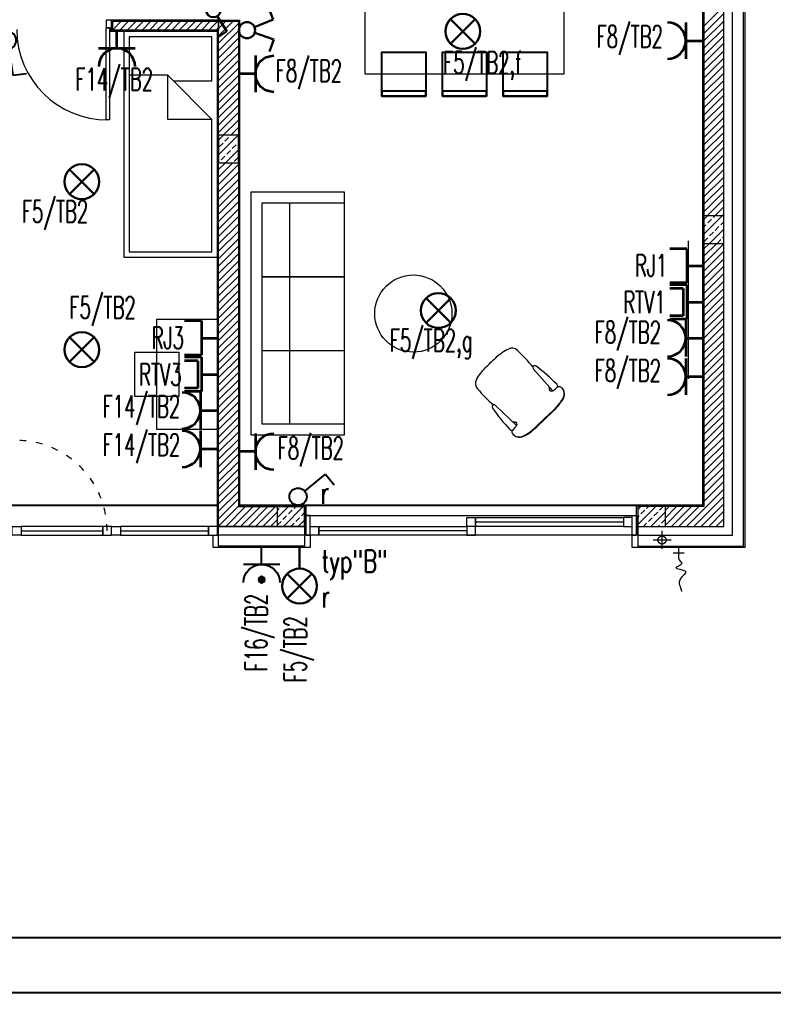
# Model space of a CAD drawing. Header units: millimetres. Extents: x 1780 to 154263, y -7240 to 17216.
# Drawn here: x 116499 to 117183, y 2437 to 3320 of the extents above; entities that cross this region are included whole.
import ezdxf

# ---------------------------------------------------------------- set-up
doc = ezdxf.new("R2010")
doc.units = ezdxf.units.MM
doc.linetypes.add('ACAD_ISO03W100', pattern=[30, 12, -18])
for name, color, linetype, lineweight in [('2d_SX_aranżacja niedrukowana', 191, 'Continuous', 5), ('2d_SX_gruba przekroje', 90, 'Continuous', 20), ('2d_SX_instalacje - kanalizacja opadowa', 130, 'Continuous', 5), ('2d_SX_instalacje szkic - woda', 140, 'Continuous', 5), ('2d_SX_stolarka drzwiowa', 211, 'Continuous', 5), ('2d_SX_stolarka okienna', 5, 'Continuous', 5), ('2d_SX_stolarka okznaczenia', 251, 'Continuous', 5), ('2d_SX_szraf', 251, 'Continuous', 0), ('2d_SX_warstwy', 181, 'Continuous', 9)]:
    doc.layers.add(name, color=color, linetype=linetype, lineweight=lineweight)
doc.layers.add('2d_SX_powierzchnia', color=251, linetype='Continuous', plot=False)
doc.layers.add('2d_SX_rewizja 18 września', color=210, linetype='Continuous')
doc.layers.add('60 instalacje elektryka', color=10, linetype='Continuous')
doc.styles.add('OPIS', font='simplex.shx', dxfattribs={"width": 0.7, "height": 4})
doc.linetypes.add('ZIGZAG', pattern='A,0.00254,-5.08,[131,ltypeshp.shx,S=5.08,R=0,X=-5.08,Y=0],-10.16,[131,ltypeshp.shx,S=5.08,R=180,X=5.08,Y=0],-5.08', length=20.32254)

# ---------------------------------------------------------------- blocks, each defined once
blk = doc.blocks.new('PDKLD B2')
at = {"color": 8}
for points in [[(109193.74, -13036.04), (109193.74, -12996.04), (109233.74, -12996.04), (109233.74, -13036.04)], [(109248.74, -13036.04), (109248.74, -12996.04), (109288.74, -12996.04), (109288.74, -13036.04)], [(109303.74, -13036.04), (109303.74, -12996.04), (109343.74, -12996.04), (109343.74, -13036.04)], [(109233.74, -13036.04), (109233.74, -13031.59), (109193.74, -13031.59), (109193.74, -13036.04), (109193.74, -13036.04)], [(109288.74, -13036.04), (109288.74, -13031.59), (109248.74, -13031.59), (109248.74, -13036.04), (109248.74, -13036.04)], [(109343.74, -13036.04), (109343.74, -13031.59), (109303.74, -13031.59), (109303.74, -13036.04), (109303.74, -13036.04)]]:
    blk.add_lwpolyline(points, close=True, dxfattribs=at)
at = {"layer": '2d_SX_aranżacja niedrukowana', "color": 8}
for p, q in [((109178.74, -13016.04), (109178.74, -12936.04)), ((109358.74, -12936.04), (109358.74, -13016.04)), ((109044.88, -12977.1), (108959.88, -12977.1)), ((108959.88, -12977.1), (108959.88, -13182.1)), ((109044.88, -13182.1), (109044.88, -12977.1)), ((109039.88, -12982.1), (108964.88, -12982.1)), ((108964.88, -12982.1), (108964.88, -13017.1)), ((109039.88, -13022.1), (109039.88, -12982.1)), ((108999.88, -13017.1), (108964.88, -13017.1)), ((108964.88, -13017.1), (108964.88, -13177.1)), ((108999.88, -13057.1), (108999.88, -13017.1)), ((109039.88, -13057.1), (108999.88, -13017.1)), ((109358.74, -13016.04), (109178.74, -13016.04)), ((109004.88, -13022.1), (109039.88, -13022.1)), ((109039.88, -13057.1), (108999.88, -13057.1)), ((109039.88, -13177.1), (109039.88, -13057.1)), ((109075.13, -13123.13), (109075.13, -13343.13)), ((109160.13, -13123.13), (109075.13, -13123.13)), ((109160.13, -13343.13), (109160.13, -13123.13)), ((109085.13, -13133.13), (109085.13, -13199.8)), ((109160.13, -13133.13), (109085.13, -13133.13)), ((109085.13, -13133.13), (109085.13, -13333.13)), ((109160.13, -13133.13), (109085.13, -13133.13)), ((109160.13, -13133.13), (109110.13, -13133.13)), ((109110.13, -13133.13), (109110.13, -13333.13)), ((109160.13, -13199.8), (109160.13, -13133.13)), ((109160.13, -13333.13), (109160.13, -13133.13)), ((109471.95, -13292.14), (109471.95, -13167.25)), ((108964.88, -13177.1), (109039.88, -13177.1)), ((108959.88, -13182.1), (109044.88, -13182.1)), ((109085.13, -13199.8), (109160.13, -13199.8)), ((109085.13, -13199.8), (109085.13, -13266.47)), ((109160.13, -13199.8), (109085.13, -13199.8)), ((109160.13, -13266.47), (109160.13, -13199.8)), ((108989.88, -13338.23), (108989.88, -13238.23)), ((108989.88, -13238.23), (109044.88, -13238.23)), ((109044.88, -13238.23), (109044.88, -13338.23)), ((108969.88, -13268.23), (109009.88, -13268.23)), ((108969.88, -13308.23), (108969.88, -13268.23)), ((109009.88, -13268.23), (109009.88, -13308.23)), ((109085.13, -13266.47), (109160.13, -13266.47)), ((109009.88, -13308.23), (108969.88, -13308.23)), ((109044.88, -13338.23), (108989.88, -13338.23)), ((109085.13, -13333.13), (109160.13, -13333.13)), ((109075.13, -13343.13), (109160.13, -13343.13))]:
    blk.add_line(p, q, dxfattribs=at)
at = {"layer": '2d_SX_aranżacja niedrukowana', "color": 8, "ltscale": 5}
for p, q in [((109292.99, -13277.13), (109292.2, -13277.89)), ((109292.2, -13277.89), (109292.99, -13277.13)), ((109348.74, -13303.22), (109331.3, -13283.43)), ((109315.94, -13334.68), (109296.89, -13316.43)), ((109348.84, -13321.22), (109341.38, -13328.38)), ((109349.16, -13321.56), (109341.71, -13328.71)), ((109333.92, -13335.53), (109341.38, -13328.38)), ((109334.25, -13335.87), (109341.71, -13328.71))]:
    blk.add_line(p, q, dxfattribs=at)
at = {"layer": '2d_SX_aranżacja niedrukowana', "color": 8}
blk.add_circle((109222.4, -13233.13), 35, dxfattribs=at)
at = {"layer": '2d_SX_aranżacja niedrukowana', "color": 8, "ltscale": 5}
for centre, radius, start, end in [((109311.93, -13271.4), 7, 44.40269, 118.7173), ((109180.73, -13406.56), 195.37, 39.75884, 45.80062), ((109332.75, -13282.17), 1.92, 124.6314, 220.95985), ((109333.03, -13283.38), 3.1, 115.20371, 116.19909), ((109332.56, -13282.38), 2, 53.0525, 115.20371), ((109238.59, -13407.31), 158.33, 44.03137, 53.0525), ((109285.68, -13296.57), 7, 148.88842, 223.20303), ((109426.21, -13171.13), 195.37, 221.80509, 227.84688), ((109346.84, -13302.38), 7.57, 23.05796, 42.45133), ((109295.8, -13317.64), 2, 152.40201, 214.55321), ((109295.58, -13317.82), 1.92, 46.64586, 142.97432), ((109424.54, -13228.98), 158.33, 214.55321, 223.57435), ((109315.18, -13332.74), 7.57, 225.15438, 244.54775)]:
    blk.add_arc(centre, radius, start, end, dxfattribs=at)
for points, knots in [([(109308.56, -13265.26), (109306.52, -13266.37), (109300.84, -13269.64), (109296.07, -13274.19), (109292.99, -13277.13)], [23.240302, 23.240302, 23.240302, 23.240302, 92.790579, 219.761328, 219.761328, 219.761328, 219.761328]), ([(109279.69, -13292.95), (109280.89, -13290.96), (109284.39, -13285.42), (109289.14, -13280.84), (109292.2, -13277.89)], [23.240302, 23.240302, 23.240302, 23.240302, 92.790579, 219.761328, 219.761328, 219.761328, 219.761328]), ([(109344.87, -13298.9), (109345.58, -13299.69), (109345.4, -13301.23), (109345.45, -13302.67), (109348.2, -13303.79), (109350.91, -13301.88), (109352.47, -13299.69), (109356.06, -13298.69), (109360.12, -13304.75), (109357.2, -13312.08), (109353, -13316.8), (109348.84, -13321.22)], [35.547652, 35.547652, 35.547652, 35.547652, 49.00023, 66.309288, 85.229526, 111.193115, 163.953793, 196.697447, 241.054968, 281.448437, 328.775439, 328.775439, 328.775439, 328.775439]), ([(109345.19, -13299.24), (109345.9, -13300.03), (109345.74, -13301.47), (109345.76, -13302.34), (109346.02, -13302.72)], [35.547652, 35.547652, 35.547652, 35.547652, 49.00023, 64.270287, 64.270287, 64.270287, 64.270287]), ([(109356.97, -13300.57), (109358.07, -13301.63), (109360.25, -13305.57), (109357.52, -13312.42), (109353.33, -13317.14), (109349.16, -13321.56)], [205.467781, 205.467781, 205.467781, 205.467781, 241.054968, 281.448437, 328.775439, 328.775439, 328.775439, 328.775439]), ([(109311.78, -13330.63), (109312.55, -13331.37), (109314.1, -13331.26), (109315.52, -13331.37), (109316.53, -13334.16), (109314.51, -13336.79), (109312.26, -13338.26), (109311.11, -13341.8), (109316.99, -13346.11), (109324.44, -13343.5), (109329.33, -13339.5), (109333.92, -13335.53)], [35.547652, 35.547652, 35.547652, 35.547652, 49.00023, 66.309288, 85.229526, 111.193115, 163.953793, 196.697447, 241.054968, 281.448437, 328.775439, 328.775439, 328.775439, 328.775439]), ([(109312.11, -13330.96), (109312.87, -13331.71), (109314.32, -13331.6), (109315.19, -13331.66), (109315.55, -13331.93)], [35.547652, 35.547652, 35.547652, 35.547652, 49.00023, 64.270287, 64.270287, 64.270287, 64.270287]), ([(109312.95, -13342.79), (109313.96, -13343.93), (109317.81, -13346.27), (109324.76, -13343.84), (109329.66, -13339.84), (109334.25, -13335.87)], [205.467781, 205.467781, 205.467781, 205.467781, 241.054968, 281.448437, 328.775439, 328.775439, 328.775439, 328.775439])]:
    blk.add_open_spline(points, degree=3, knots=knots, dxfattribs=at)
at = {"layer": '2d_SX_gruba przekroje', "color": 8}
for p, q in [((109522.88, -12637.1), (109522.88, -13445.1)), ((109484.88, -13407.1), (109484.88, -12867.1)), ((109044.88, -12967.1), (108948.88, -12967.1)), ((108948.88, -12967.1), (108948.88, -12977.1)), ((109044.88, -12967.1), (109064.88, -12967.1)), ((109064.88, -12967.1), (109064.88, -13407.1)), ((108948.88, -12977.1), (109044.88, -12977.1)), ((109044.88, -13407.1), (109044.88, -12977.1)), ((109044.88, -13434.1), (109044.88, -13407.1)), ((109064.88, -13407.1), (109124.88, -13407.1)), ((109124.88, -13407.1), (109124.88, -13434.1)), ((109424.88, -13434.1), (109424.88, -13407.1)), ((109424.88, -13407.1), (109484.88, -13407.1)), ((109040.88, -13445.1), (109040.88, -13434.1)), ((109040.88, -13434.1), (109044.88, -13434.1)), ((109124.88, -13434.1), (109124.88, -13434.1)), ((109124.88, -13434.1), (109128.88, -13434.1)), ((109128.88, -13434.1), (109128.88, -13445.1)), ((109420.88, -13445.1), (109420.88, -13434.1)), ((109420.88, -13434.1), (109424.88, -13434.1)), ((109044.88, -13445.1), (109040.88, -13445.1)), ((109124.88, -13445.1), (109044.88, -13445.1)), ((109128.88, -13445.1), (109124.88, -13445.1)), ((109424.88, -13445.1), (109420.88, -13445.1)), ((109522.88, -13445.1), (109424.88, -13445.1))]:
    blk.add_line(p, q, dxfattribs=at)
at = {"layer": '2d_SX_instalacje - kanalizacja opadowa', "color": 8}
for p, q in [((109447.88, -13446.52), (109447.88, -13430.18)), ((109439.71, -13438.35), (109456.04, -13438.35))]:
    blk.add_line(p, q, dxfattribs=at)
blk.add_circle((109447.88, -13438.35), 3.75, dxfattribs=at)
at = {"layer": '2d_SX_instalacje szkic - woda', "color": 8}
for p, q in [((109462.88, -13445.1), (109462.88, -13455.1)), ((109457.88, -13450.1), (109467.88, -13450.1))]:
    blk.add_line(p, q, dxfattribs=at)
at = {"layer": '2d_SX_instalacje szkic - woda', "color": 8, "start_tangent": (-0.020138, -0.999797), "end_tangent": (0.22984, -0.973228)}
blk.add_spline([(109462.88, -13455.1), (109465.94, -13459.48), (109460.43, -13463.47), (109469.11, -13466.77), (109464.56, -13473.38), (109465.53, -13485.08)], degree=3, dxfattribs=at)
at = {"layer": '2d_SX_powierzchnia', "color": 8}
for p, q in [((109484.88, -12867.1), (109484.88, -13407.1)), ((109044.88, -12977.1), (109044.88, -13407.1)), ((109044.88, -13407.1), (108858.88, -13407.1)), ((109484.88, -13407.1), (109064.88, -13407.1))]:
    blk.add_line(p, q, dxfattribs=at)
at = {"layer": '2d_SX_stolarka drzwiowa', "color": 8}
for p, q in [((108948.88, -12967.1), (108943.88, -12967.1)), ((108943.88, -12967.1), (108943.88, -12973.6)), ((108948.88, -12977.1), (108948.88, -12967.1)), ((108943.88, -12973.6), (108947.38, -12973.6)), ((108943.88, -13057.6), (108943.88, -12974.1)), ((108943.88, -12974.1), (108946.88, -12974.1)), ((108946.88, -12974.1), (108946.88, -13057.6)), ((108947.38, -12973.6), (108947.38, -12977.1)), ((108947.38, -12977.1), (108948.88, -12977.1)), ((108946.88, -13057.6), (108943.88, -13057.6))]:
    blk.add_line(p, q, dxfattribs=at)
at = {"layer": '2d_SX_stolarka okienna', "color": 8}
for p, q in [((109124.88, -13416.1), (109124.88, -13434.1)), ((109128.88, -13416.1), (109124.88, -13416.1)), ((109124.88, -13416.1), (109424.88, -13416.1)), ((109124.88, -13434.1), (109124.88, -13416.1)), ((109128.88, -13434.1), (109128.88, -13416.1)), ((109270.88, -13418.1), (109278.88, -13418.1)), ((109270.88, -13426.1), (109270.88, -13418.1)), ((109270.88, -13418.1), (109270.88, -13418.1)), ((109278.88, -13418.1), (109278.88, -13426.1)), ((109278.88, -13426.1), (109278.88, -13418.1)), ((109278.88, -13418.1), (109412.88, -13418.1)), ((109420.88, -13418.1), (109412.88, -13418.1)), ((109412.88, -13418.1), (109412.88, -13426.1)), ((109412.88, -13418.1), (109412.88, -13426.1)), ((109420.88, -13434.1), (109420.88, -13416.1)), ((109420.88, -13416.1), (109424.88, -13416.1)), ((109420.88, -13426.1), (109420.88, -13418.1)), ((109420.88, -13418.1), (109420.88, -13418.1)), ((109424.88, -13416.1), (109424.88, -13434.1)), ((109424.88, -13416.1), (109424.88, -13434.1)), ((109128.88, -13426.1), (109136.88, -13426.1)), ((109128.88, -13434.1), (109128.88, -13426.1)), ((109128.88, -13426.1), (109128.88, -13426.1)), ((109136.88, -13426.1), (109136.88, -13434.1)), ((109136.88, -13434.1), (109136.88, -13426.1)), ((109136.88, -13426.1), (109270.88, -13426.1)), ((109278.88, -13426.1), (109270.88, -13426.1)), ((109270.88, -13426.1), (109270.88, -13434.1)), ((109270.88, -13426.1), (109270.88, -13434.1)), ((109278.88, -13426.1), (109270.88, -13426.1)), ((109412.88, -13422.1), (109278.88, -13422.1)), ((109278.88, -13434.1), (109278.88, -13426.1)), ((109278.88, -13426.1), (109278.88, -13426.1)), ((109412.88, -13426.1), (109278.88, -13426.1)), ((109412.88, -13426.1), (109420.88, -13426.1)), ((109124.88, -13434.1), (109128.88, -13434.1)), ((109424.88, -13434.1), (109124.88, -13434.1)), ((109136.88, -13434.1), (109128.88, -13434.1)), ((109270.88, -13430.1), (109136.88, -13430.1)), ((109270.88, -13434.1), (109136.88, -13434.1)), ((109270.88, -13434.1), (109278.88, -13434.1)), ((109424.88, -13434.1), (109420.88, -13434.1))]:
    blk.add_line(p, q, dxfattribs=at)
for points in [[(108858.88, -13426.1), (108866.88, -13426.1), (108866.88, -13434.1), (108858.88, -13434.1), (108858.88, -13426.1)], [(108866.88, -13426.1), (108866.88, -13434.1), (108940.88, -13434.1), (108940.88, -13426.1)], [(108948.88, -13426.1), (108940.88, -13426.1), (108940.88, -13434.1), (108948.88, -13434.1), (108948.88, -13426.1)], [(108948.88, -13426.1), (108956.88, -13426.1), (108956.88, -13434.1), (108948.88, -13434.1), (108948.88, -13426.1)], [(108956.88, -13426.1), (108956.88, -13434.1), (109036.88, -13434.1), (109036.88, -13426.1)], [(109044.88, -13426.1), (109036.88, -13426.1), (109036.88, -13434.1), (109044.88, -13434.1), (109044.88, -13426.1)]]:
    blk.add_lwpolyline(points, close=True, dxfattribs=at)
for points in [[(108866.88, -13430.1), (108940.88, -13430.1)], [(108956.88, -13430.1), (109036.88, -13430.1)]]:
    blk.add_lwpolyline(points, dxfattribs=at)
at = {"layer": '2d_SX_stolarka okienna', "color": 8, "linetype": 'ACAD_ISO03W100', "ltscale": 0.5}
blk.add_arc((108862.71, -13430.17), 82.07, 0.04855, 89.8832, dxfattribs=at)
at = {"layer": '2d_SX_stolarka okznaczenia', "color": 8}
blk.add_arc((108945.3, -12975.17), 82.43, 180.29754, 270.05077, dxfattribs=at)
at = {"layer": '2d_SX_szraf', "color": 8, "linetype": 'ZIGZAG'}
for p, q in [((109511.88, -13434.1), (109511.88, -12610.1)), ((109123.88, -13434.1), (109045.88, -13434.1)), ((109425.88, -13434.1), (109503.88, -13434.1)), ((109503.88, -13434.1), (109511.88, -13434.1))]:
    blk.add_line(p, q, dxfattribs=at)
at = {"layer": '2d_SX_szraf', "color": 8, "linetype": 'Continuous'}
for p, q in [((109485.88, -12972.4), (109503.88, -12954.4)), ((108949.88, -12969.06), (108950.84, -12968.1)), ((108949.88, -12975.8), (108957.58, -12968.1)), ((108956.31, -12976.1), (108964.31, -12968.1)), ((108963.05, -12976.1), (108971.05, -12968.1)), ((108969.78, -12976.1), (108977.78, -12968.1)), ((108976.52, -12976.1), (108984.52, -12968.1)), ((108983.25, -12976.1), (108991.25, -12968.1)), ((108989.99, -12976.1), (108997.99, -12968.1)), ((108996.72, -12976.1), (109004.72, -12968.1)), ((109003.46, -12976.1), (109011.46, -12968.1)), ((109010.19, -12976.1), (109018.19, -12968.1)), ((109016.93, -12976.1), (109024.93, -12968.1)), ((109023.66, -12976.1), (109031.66, -12968.1)), ((109030.4, -12976.1), (109038.4, -12968.1)), ((109037.13, -12976.1), (109045.13, -12968.1)), ((109045.88, -12974.61), (109052.39, -12968.1)), ((109045.88, -12981.35), (109059.13, -12968.1)), ((109485.88, -12979.14), (109503.88, -12961.14)), ((109485.88, -12985.87), (109503.88, -12967.87)), ((109043.87, -12976.1), (109045.88, -12974.09)), ((109045.88, -12988.08), (109063.88, -12970.08)), ((109045.88, -12994.82), (109063.88, -12976.82)), ((109485.88, -12992.61), (109503.88, -12974.61)), ((109045.88, -13001.55), (109063.88, -12983.55)), ((109485.88, -12999.34), (109503.88, -12981.34)), ((109045.88, -13008.29), (109063.88, -12990.29)), ((109485.88, -13006.08), (109503.88, -12988.08)), ((109485.88, -13012.81), (109503.88, -12994.81)), ((109045.88, -13015.02), (109063.88, -12997.02)), ((109045.88, -13021.76), (109063.88, -13003.76)), ((109485.88, -13019.55), (109503.88, -13001.55)), ((109045.88, -13028.5), (109063.88, -13010.5)), ((109485.88, -13026.28), (109503.88, -13008.28)), ((109045.88, -13035.23), (109063.88, -13017.23)), ((109485.88, -13033.02), (109503.88, -13015.02)), ((109485.88, -13039.75), (109503.88, -13021.75)), ((109045.88, -13041.97), (109063.88, -13023.97)), ((109045.88, -13048.7), (109063.88, -13030.7)), ((109485.88, -13046.49), (109503.88, -13028.49)), ((109045.88, -13055.44), (109063.88, -13037.44)), ((109485.88, -13053.22), (109503.88, -13035.22)), ((109045.88, -13062.17), (109063.88, -13044.17)), ((109485.88, -13059.96), (109503.88, -13041.96)), ((109045.88, -13068.91), (109063.88, -13050.91)), ((109485.88, -13066.69), (109503.88, -13048.69)), ((109485.88, -13073.43), (109503.88, -13055.43)), ((109050.12, -13071.4), (109063.88, -13057.64)), ((109056.86, -13071.4), (109063.88, -13064.38)), ((109485.88, -13080.16), (109503.88, -13062.16)), ((109045.88, -13075.8), (109050.28, -13071.4)), ((109045.88, -13089.27), (109063.75, -13071.4)), ((109051.58, -13076.84), (109054.95, -13073.47)), ((109056.63, -13071.78), (109057.02, -13071.4)), ((109063.59, -13071.4), (109063.88, -13071.11)), ((109485.88, -13086.9), (109503.88, -13068.9)), ((109046.53, -13081.89), (109049.89, -13078.52)), ((109058.31, -13083.57), (109061.68, -13080.2)), ((109063.36, -13078.52), (109063.88, -13078.01)), ((109485.88, -13093.63), (109503.88, -13075.63)), ((109485.88, -13100.37), (109503.88, -13082.37)), ((109048.21, -13093.67), (109051.58, -13090.31)), ((109052.22, -13096.4), (109063.88, -13084.74)), ((109053.26, -13088.62), (109056.63, -13085.25)), ((109060, -13095.36), (109063.36, -13091.99)), ((109485.88, -13107.11), (109503.88, -13089.11)), ((109045.88, -13096.01), (109046.53, -13095.36)), ((109045.88, -13102.58), (109052.06, -13096.4)), ((109045.88, -13109.32), (109058.8, -13096.4)), ((109045.88, -13116.05), (109063.88, -13098.05)), ((109485.88, -13113.84), (109503.88, -13095.84)), ((109045.88, -13122.79), (109063.88, -13104.79)), ((109485.88, -13120.58), (109503.88, -13102.58)), ((109485.88, -13127.31), (109503.88, -13109.31)), ((109045.88, -13129.52), (109063.88, -13111.52)), ((109045.88, -13136.26), (109063.88, -13118.26)), ((109485.88, -13134.05), (109503.88, -13116.05)), ((109045.88, -13142.99), (109063.88, -13124.99)), ((109485.88, -13140.78), (109503.88, -13122.78)), ((109045.88, -13149.73), (109063.88, -13131.73)), ((109488.87, -13144.53), (109503.88, -13129.52)), ((109495.6, -13144.53), (109503.88, -13136.25)), ((109045.88, -13156.46), (109063.88, -13138.46)), ((109045.88, -13163.2), (109063.88, -13145.2)), ((109485.88, -13147.68), (109489.03, -13144.53)), ((109485.88, -13161.15), (109502.5, -13144.53)), ((109494.42, -13145.87), (109495.76, -13144.53)), ((109502.34, -13144.53), (109503.88, -13142.99)), ((109045.88, -13169.93), (109063.88, -13151.93)), ((109485.88, -13154.41), (109487.68, -13152.61)), ((109489.37, -13150.92), (109492.73, -13147.55)), ((109496.1, -13157.66), (109499.47, -13154.29)), ((109501.15, -13152.61), (109503.88, -13149.88)), ((109045.88, -13176.67), (109063.88, -13158.67)), ((109490.97, -13169.53), (109503.88, -13156.62)), ((109491.05, -13162.71), (109494.42, -13159.34)), ((109045.88, -13183.4), (109063.88, -13165.4)), ((109485.88, -13174.46), (109490.81, -13169.53)), ((109485.88, -13181.19), (109497.54, -13169.53)), ((109485.88, -13187.93), (109503.88, -13169.93)), ((109486, -13167.76), (109489.37, -13164.39)), ((109497.78, -13169.44), (109501.15, -13166.08)), ((109502.84, -13164.39), (109503.88, -13163.35)), ((109045.88, -13190.14), (109063.88, -13172.14)), ((109045.88, -13196.88), (109063.88, -13178.88)), ((109485.88, -13194.66), (109503.88, -13176.66)), ((109045.88, -13203.61), (109063.88, -13185.61)), ((109485.88, -13201.4), (109503.88, -13183.4)), ((109045.88, -13210.35), (109063.88, -13192.35)), ((109485.88, -13208.13), (109503.88, -13190.13)), ((109485.88, -13214.87), (109503.88, -13196.87)), ((109045.88, -13217.08), (109063.88, -13199.08)), ((109045.88, -13223.82), (109063.88, -13205.82)), ((109485.88, -13221.6), (109503.88, -13203.6)), ((109045.88, -13230.55), (109063.88, -13212.55)), ((109485.88, -13228.34), (109503.88, -13210.34)), ((109045.88, -13237.29), (109063.88, -13219.29)), ((109485.88, -13235.07), (109503.88, -13217.07)), ((109485.88, -13241.81), (109503.88, -13223.81)), ((109045.88, -13244.02), (109063.88, -13226.02)), ((109045.88, -13250.76), (109063.88, -13232.76)), ((109485.88, -13248.54), (109503.88, -13230.54)), ((109045.88, -13257.49), (109063.88, -13239.49)), ((109485.88, -13255.28), (109503.88, -13237.28)), ((109045.88, -13264.23), (109063.88, -13246.23)), ((109485.88, -13262.01), (109503.88, -13244.01)), ((109485.88, -13268.75), (109503.88, -13250.75)), ((109045.88, -13270.96), (109063.88, -13252.96)), ((109045.88, -13277.7), (109063.88, -13259.7)), ((109485.88, -13275.48), (109503.88, -13257.48)), ((109045.88, -13284.43), (109063.88, -13266.43)), ((109485.88, -13282.22), (109503.88, -13264.22)), ((109045.88, -13291.17), (109063.88, -13273.17)), ((109485.88, -13288.96), (109503.88, -13270.96)), ((109485.88, -13295.69), (109503.88, -13277.69)), ((109045.88, -13297.9), (109063.88, -13279.9)), ((109045.88, -13304.64), (109063.88, -13286.64)), ((109485.88, -13302.43), (109503.88, -13284.43)), ((109045.88, -13311.37), (109063.88, -13293.37)), ((109485.88, -13309.16), (109503.88, -13291.16)), ((109045.88, -13318.11), (109063.88, -13300.11)), ((109485.88, -13315.9), (109503.88, -13297.9)), ((109045.88, -13324.84), (109063.88, -13306.84)), ((109485.88, -13322.63), (109503.88, -13304.63)), ((109485.88, -13329.37), (109503.88, -13311.37)), ((109045.88, -13331.58), (109063.88, -13313.58)), ((109045.88, -13338.31), (109063.88, -13320.31)), ((109485.88, -13336.1), (109503.88, -13318.1)), ((109045.88, -13345.05), (109063.88, -13327.05)), ((109485.88, -13342.84), (109503.88, -13324.84)), ((109045.88, -13351.78), (109063.88, -13333.78)), ((109485.88, -13349.57), (109503.88, -13331.57)), ((109485.88, -13356.31), (109503.88, -13338.31)), ((109045.88, -13358.52), (109063.88, -13340.52)), ((109045.88, -13365.25), (109063.88, -13347.25)), ((109485.88, -13363.04), (109503.88, -13345.04)), ((109045.88, -13371.99), (109063.88, -13353.99)), ((109485.88, -13369.78), (109503.88, -13351.78)), ((109045.88, -13378.73), (109063.88, -13360.73)), ((109485.88, -13376.51), (109503.88, -13358.51)), ((109485.88, -13383.25), (109503.88, -13365.25)), ((109045.88, -13385.46), (109063.88, -13367.46)), ((109045.88, -13392.2), (109063.88, -13374.2)), ((109485.88, -13389.98), (109503.88, -13371.98)), ((109045.88, -13398.93), (109063.88, -13380.93)), ((109485.88, -13396.72), (109503.88, -13378.72)), ((109045.88, -13405.67), (109063.88, -13387.67)), ((109469.97, -13426.1), (109503.88, -13392.19)), ((109485.88, -13403.45), (109503.88, -13385.45)), ((109045.88, -13412.4), (109063.88, -13394.4)), ((109045.88, -13419.14), (109063.88, -13401.14)), ((109476.7, -13426.1), (109503.88, -13398.92)), ((109045.88, -13425.87), (109063.88, -13407.87)), ((109052.39, -13426.1), (109070.39, -13408.1)), ((109059.12, -13426.1), (109077.12, -13408.1)), ((109065.86, -13426.1), (109083.86, -13408.1)), ((109072.59, -13426.1), (109090.59, -13408.1)), ((109079.33, -13426.1), (109097.33, -13408.1)), ((109098.88, -13418.42), (109109.2, -13408.1)), ((109098.88, -13411.68), (109100.79, -13409.77)), ((109104.67, -13426.1), (109122.67, -13408.1)), ((109114.26, -13409.77), (109115.93, -13408.1)), ((109425.88, -13411), (109428.78, -13408.1)), ((109425.88, -13424.47), (109442.25, -13408.1)), ((109433.84, -13409.77), (109435.51, -13408.1)), ((109445.63, -13411.45), (109448.98, -13408.1)), ((109450.88, -13411.51), (109454.29, -13408.1)), ((109450.88, -13418.25), (109461.03, -13408.1)), ((109450.88, -13424.98), (109467.76, -13408.1)), ((109456.5, -13426.1), (109474.5, -13408.1)), ((109463.23, -13426.1), (109481.23, -13408.1)), ((109483.44, -13426.1), (109503.88, -13405.66)), ((109086.06, -13426.1), (109098.88, -13413.28)), ((109104.16, -13419.87), (109107.53, -13416.5)), ((109109.21, -13414.82), (109112.58, -13411.45)), ((109115.95, -13421.55), (109119.32, -13418.19)), ((109121, -13416.5), (109123.88, -13413.62)), ((109425.88, -13417.73), (109427.11, -13416.5)), ((109428.79, -13414.82), (109432.16, -13411.45)), ((109435.53, -13421.55), (109438.89, -13418.19)), ((109437.72, -13426.1), (109450.88, -13412.94)), ((109440.58, -13416.5), (109443.95, -13413.13)), ((109490.17, -13426.1), (109503.88, -13412.39)), ((109092.8, -13426.1), (109098.88, -13420.02)), ((109099.11, -13424.92), (109102.48, -13421.55)), ((109111.4, -13426.1), (109114.26, -13423.24)), ((109118.14, -13426.1), (109123.88, -13420.36)), ((109430.98, -13426.1), (109433.84, -13423.24)), ((109444.45, -13426.1), (109445.63, -13424.92)), ((109447.31, -13423.24), (109450.68, -13419.87)), ((109496.91, -13426.1), (109503.88, -13419.13)), ((109503.64, -13426.1), (109503.88, -13425.86))]:
    blk.add_line(p, q, dxfattribs=at)
at = {"layer": '2d_SX_warstwy', "color": 8}
for p, q in [((109521.88, -13444.1), (109521.88, -12600.1)), ((109503.88, -13426.1), (109503.88, -12618.1)), ((109485.88, -12636.1), (109485.88, -13408.1)), ((108949.88, -12976.1), (108949.88, -12968.1)), ((108949.88, -12968.1), (109045.88, -12968.1)), ((109045.88, -13408.1), (109045.88, -12968.1)), ((109045.88, -12968.1), (109063.88, -12968.1)), ((109045.88, -12968.1), (109045.88, -12976.1)), ((109063.88, -12968.1), (109063.88, -13408.1)), ((109045.88, -12976.1), (108949.88, -12976.1)), ((109063.88, -13071.4), (109045.88, -13071.4)), ((109045.88, -13071.4), (109045.88, -13096.4)), ((109063.88, -13096.4), (109063.88, -13071.4)), ((109045.88, -13096.4), (109063.88, -13096.4)), ((109503.88, -13144.53), (109485.88, -13144.53)), ((109485.88, -13144.53), (109485.88, -13169.53)), ((109503.88, -13169.53), (109503.88, -13144.53)), ((109485.88, -13169.53), (109503.88, -13169.53)), ((109045.88, -13426.1), (109045.88, -13408.1)), ((109063.88, -13408.1), (109123.88, -13408.1)), ((109123.88, -13408.1), (109098.88, -13408.1)), ((109098.88, -13408.1), (109098.88, -13426.1)), ((109123.88, -13426.1), (109123.88, -13408.1)), ((109123.88, -13408.1), (109123.88, -13426.1)), ((109450.88, -13408.1), (109425.88, -13408.1)), ((109425.88, -13408.1), (109425.88, -13426.1)), ((109485.88, -13408.1), (109425.88, -13408.1)), ((109425.88, -13408.1), (109425.88, -13426.1)), ((109450.88, -13426.1), (109450.88, -13408.1)), ((109045.88, -13426.1), (109123.88, -13426.1)), ((109045.88, -13444.1), (109045.88, -13426.1)), ((109123.88, -13426.1), (109045.88, -13426.1)), ((109098.88, -13426.1), (109123.88, -13426.1)), ((109123.88, -13426.1), (109123.88, -13444.1)), ((109425.88, -13426.1), (109450.88, -13426.1)), ((109425.88, -13426.1), (109425.88, -13444.1)), ((109425.88, -13426.1), (109503.88, -13426.1)), ((109123.88, -13444.1), (109045.88, -13444.1)), ((109425.88, -13444.1), (109503.88, -13444.1)), ((109503.88, -13444.1), (109521.88, -13444.1))]:
    blk.add_line(p, q, dxfattribs=at)
blk = doc.blocks.new('lampa1')
at = {"layer": '60 instalacje elektryka', "lineweight": 30}
for p, q in [((2045.42, 2946.75), (2067.75, 2924.42)), ((2067.75, 2946.75), (2045.42, 2924.42))]:
    blk.add_line(p, q, dxfattribs=at)
blk.add_circle((2056.58, 2935.58), 15.79, dxfattribs=at)
blk = doc.blocks.new('RTV')
at = {"layer": '60 instalacje elektryka', "lineweight": 35}
for p, q in [((3030.85, 2534.74), (3019.1, 2534.74)), ((3030.85, 2534.74), (3030.85, 2511.24)), ((3028.39, 2532.39), (3019.1, 2532.39)), ((3028.39, 2532.39), (3028.39, 2513.58)), ((3030.85, 2522.99), (3041.84, 2522.99)), ((3028.39, 2513.58), (3019.1, 2513.58)), ((3030.85, 2511.24), (3019.1, 2511.24))]:
    blk.add_line(p, q, dxfattribs=at)
blk = doc.blocks.new('RJ')
at = {"layer": '60 instalacje elektryka', "lineweight": 35}
for p, q in [((3030.85, 2559.64), (3019.1, 2559.64)), ((3030.85, 2559.64), (3030.85, 2536.13)), ((3030.85, 2547.89), (3041.84, 2547.89)), ((3030.85, 2536.13), (3019.1, 2536.13))]:
    blk.add_line(p, q, dxfattribs=at)
blk = doc.blocks.new('gniazdo')
at = {"layer": '60 instalacje elektryka', "lineweight": 35}
for p, q in [((1911.13, 1039.39), (1911.13, 1043.76)), ((1911.13, 1041.58), (1909.09, 1041.58))]:
    blk.add_line(p, q, dxfattribs=at)
blk.add_arc((1913.32, 1041.58), 2.18, 90, 270, dxfattribs=at)
blk = doc.blocks.new('gniazdo IP44')
at = {"layer": '60 instalacje elektryka'}
h = blk.add_hatch(color=256, dxfattribs=at)
h.dxf.hatch_style = 1
edge = h.paths.add_edge_path()
edge.add_arc((1758.87, 20893.39), 2.87, 0, 360)
at = {"layer": '60 instalacje elektryka', "lineweight": 25}
for p, q in [((1775.37, 20879.59), (1742.37, 20879.59)), ((1758.87, 20879.59), (1758.87, 20864.16))]:
    blk.add_line(p, q, dxfattribs=at)
at = {"layer": '60 instalacje elektryka'}
blk.add_circle((1758.87, 20893.39), 2.87, dxfattribs=at)
at = {"layer": '60 instalacje elektryka', "lineweight": 25}
blk.add_arc((1758.87, 20896.09), 16.5, 180, 0, dxfattribs=at)
blk = doc.blocks.new('swiecznikowy')
at = {"layer": '60 instalacje elektryka', "lineweight": 30}
for p, q in [((2664.24, 2089), (2665.41, 2097.95)), ((2678.19, 2087.04), (2664.24, 2089)), ((2679.06, 2083.14), (2667.28, 2075.42)), ((2667.28, 2075.42), (2672.16, 2067.82))]:
    blk.add_line(p, q, dxfattribs=at)
blk.add_circle((2683.81, 2086.25), 5.68, dxfattribs=at)
blk.add_circle((2683.81, 2086.25), 5.68, dxfattribs=at)
blk = doc.blocks.new('wyl jednbieg')
at = {"layer": '60 instalacje elektryka', "lineweight": 30}
for p, q in [((2059.79, 3882.77), (2066.28, 3897.38)), ((2066.28, 3897.38), (2075.69, 3893.31))]:
    blk.add_line(p, q, dxfattribs=at)
blk.add_circle((2057.17, 3876.88), 6.45, dxfattribs=at)
blk = doc.blocks.new('schodowy')
blk.add_blockref('wyl jednbieg', (82.33, 4.2))
at = {"rotation": 180}
blk.add_blockref('wyl jednbieg', (4196.68, 7757.96), dxfattribs=at)
blk = doc.blocks.new('jednobiegunowy')
at = {"layer": '60 instalacje elektryka'}
for p, q in [((2190.56, 2793.4), (2200.02, 2802.78)), ((2200.02, 2802.78), (2204.88, 2797.97))]:
    blk.add_line(p, q, dxfattribs=at)
blk.add_circle((2187.5, 2790.37), 4.3, dxfattribs=at)
blk = doc.blocks.new('kinkiet')
at = {"layer": '60 instalacje elektryka', "lineweight": 30}
for p, q in [((-249830.13, -8956.18), (-249807.78, -8978.54)), ((-249830.13, -8978.54), (-249807.78, -8956.18)), ((-249834.76, -8967.36), (-249854.04, -8967.36))]:
    blk.add_line(p, q, dxfattribs=at)
blk.add_circle((-249818.96, -8967.36), 15.81, dxfattribs=at)

msp = doc.modelspace()

# ---------------------------------------------------------------- linework, layer by layer
at = {"layer": '60 instalacje elektryka'}
for points in [[(118479.63, 5410.65), (114275.01, 5410.65), (114275.01, 2437.38), (118479.63, 2437.38)], [(114366.48, 2487.38), (118428.45, 2487.38), (118428.45, 5360.65), (114366.48, 5360.65)]]:
    msp.add_lwpolyline(points, close=True, dxfattribs=at)

# ---------------------------------------------------------------- block references
at = {"layer": '2d_SX_rewizja 18 września'}
msp.add_blockref('PDKLD B2', (7633.58, 16286.09), dxfattribs=at)
at = {"layer": '60 instalacje elektryka'}
for name, p, xscale, yscale, zscale, rotation in [('schodowy', (114566.37, 7319.39), 1.01853555804, 1.01853555804, 1.01853555804, 236.7113805259474), ('swiecznikowy', (120635.45, 5300.34), 1.295999999999999, 1.295999999999999, 1.295999999999999, 168.9999454491893), ('lampa1', (113962.05, 5367.66), 1.0011, 1.0011, 1.0011, 270), ('jednobiegunowy', (116334.62, 9745.57), -1.818212235840003, 1.818212235840003, 1.818212235840003, 143.2713627306606), ('gniazdo', (108716.86, 17734.47), 7.556206694400001, 7.556206694400001, 7.556206694400001, 270.0000000000001), ('gniazdo', (131543.93, 11170.76), 7.556206694400001, 7.556206694400001, 7.556206694400001, 180), ('gniazdo', (102271.98, 11140.73), -7.556206694400001, 7.556206694400001, 7.556206694400001, 180), ('lampa1', (113616.68, 5231.39), 1.0011, 1.0011, 1.0011, 270.0000000000001), ('lampa1', (113939.88, 5114.56), 1.0011, 1.0011, 1.0011, 270.0000000000001), ('gniazdo', (131543.93, 10901.02), 7.556206694400001, 7.556206694400001, 7.556206694400001, 180), ('lampa1', (113616.68, 5079.15), 1.0011, 1.0011, 1.0011, 270.0000000000001), ('gniazdo', (131543.93, 10866.2), 7.556206694400001, 7.556206694400001, 7.556206694400001, 180), ('gniazdo', (131103.93, 10835.48), 7.556206694400001, 7.556206694400001, 7.556206694400001, 180), ('gniazdo', (131103.93, 10800.67), 7.556206694400001, 7.556206694400001, 7.556206694400001, 180), ('gniazdo', (102271.98, 10798.22), -7.556206694400001, 7.556206694400001, 7.556206694400001, 180), ('jednobiegunowy', (112311.73, -1787.16), 1.818212235840003, 1.818212235840003, 1.818212235840003, 354.5675216996547)]:
    msp.add_blockref(name, p, dxfattribs=dict(at, xscale=xscale, yscale=yscale, zscale=zscale, rotation=rotation))
at = {"layer": '60 instalacje elektryka', "xscale": 1.32, "yscale": 1.32, "zscale": 1.32}
for name, p in [('RJ', (113103.22, -266.94)), ('RTV', (113103.22, -266.94)), ('RJ', (112663.22, -332.48)), ('RTV', (112663.22, -332.48))]:
    msp.add_blockref(name, p, dxfattribs=at)
at = {"layer": '60 instalacje elektryka', "xscale": -1}
for name, p, rotation in [('gniazdo IP44', (114959.59, 23705.15), 180), ('kinkiet', (107785.5, -247013.05), 89.9999999999999)]:
    msp.add_blockref(name, p, dxfattribs=dict(at, rotation=rotation))

# ---------------------------------------------------------------- texts
at = {"layer": '60 instalacje elektryka', "lineweight": 15, "char_height": 20, "style": 'OPIS'}
for s, insert, width, attachment_point in [('\\pxql;{\\W0.6;F8/TB2}', (117022.03, 3314.12), 22.1829, 1), ('\\pxql;{\\W0.6;F5/TB2,f}', (116882.94, 3290.63), 22.1829, 1), ('\\pxql;{\\W0.6;F8/TB2}', (116796.91, 3283.07), 65.7143, 3), ('\\pxql;{\\W0.6;F14/TB2}', (116549.56, 3275.35), 22.1829, 1), ('\\pxql;{\\W0.6;F5/TB2}', (116501.07, 3155.52), 22.1829, 1), ('\\pxql;{\\W0.6;RJ1}', (117056.85, 3106.6), 22.1829, 1), ('\\pxql;{\\W0.6;F5/TB2}', (116544.18, 3068.54), 22.1829, 1), ('\\pxql;{\\W0.6;RTV1}', (117046.24, 3073.29), 22.1829, 1), ('\\pxql;{\\W0.6;F8/TB2}', (117020.33, 3046.08), 22.1829, 1), ('\\pxql;{\\W0.6;RJ3}', (116618.69, 3041.07), 22.1829, 1), ('\\pxql;{\\W0.6;F5/TB2,g}', (116834.6, 3038.69), 22.1829, 1), ('\\pxql;{\\W0.6;F8/TB2}', (117020.33, 3011.26), 22.1829, 1), ('\\pxql;{\\W0.6;RTV3}', (116607.33, 3007.75), 22.1829, 1), ('\\pxql;{\\W0.6;F14/TB2}', (116574.21, 2978.84), 22.1829, 1), ('\\pxql;{\\W0.6;F14/TB2}', (116574.21, 2944.02), 22.1829, 1), ('\\pxql;{\\W0.6;F8/TB2}', (116798.61, 2941.1), 65.7143, 3), ('\\pxql;typ"B"', (116772.69, 2838.6), 60, 1)]:
    msp.add_mtext(s, dxfattribs=dict(at, insert=insert, width=width, attachment_point=attachment_point))
at = {"layer": '60 instalacje elektryka', "lineweight": 20, "char_height": 20, "width": 8.6667, "attachment_point": 1, "rotation": 360, "style": 'OPIS'}
for insert in [(116771.78, 2900.42), (116772.64, 2806.55)]:
    msp.add_mtext('\\pxql;r', dxfattribs=dict(at, insert=insert))
at = {"layer": '60 instalacje elektryka', "lineweight": 15, "char_height": 20, "attachment_point": 1, "rotation": 90, "style": 'OPIS'}
for s, insert, width in [('\\pxql;{\\W0.6;F16/TB2}', (116703.63, 2728.52), 77.1429), ('\\pxql;{\\W0.6;F5/TB2}', (116739.01, 2718.58), 65.7143)]:
    msp.add_mtext(s, dxfattribs=dict(at, insert=insert, width=width))

doc.saveas('drawing.dxf')
